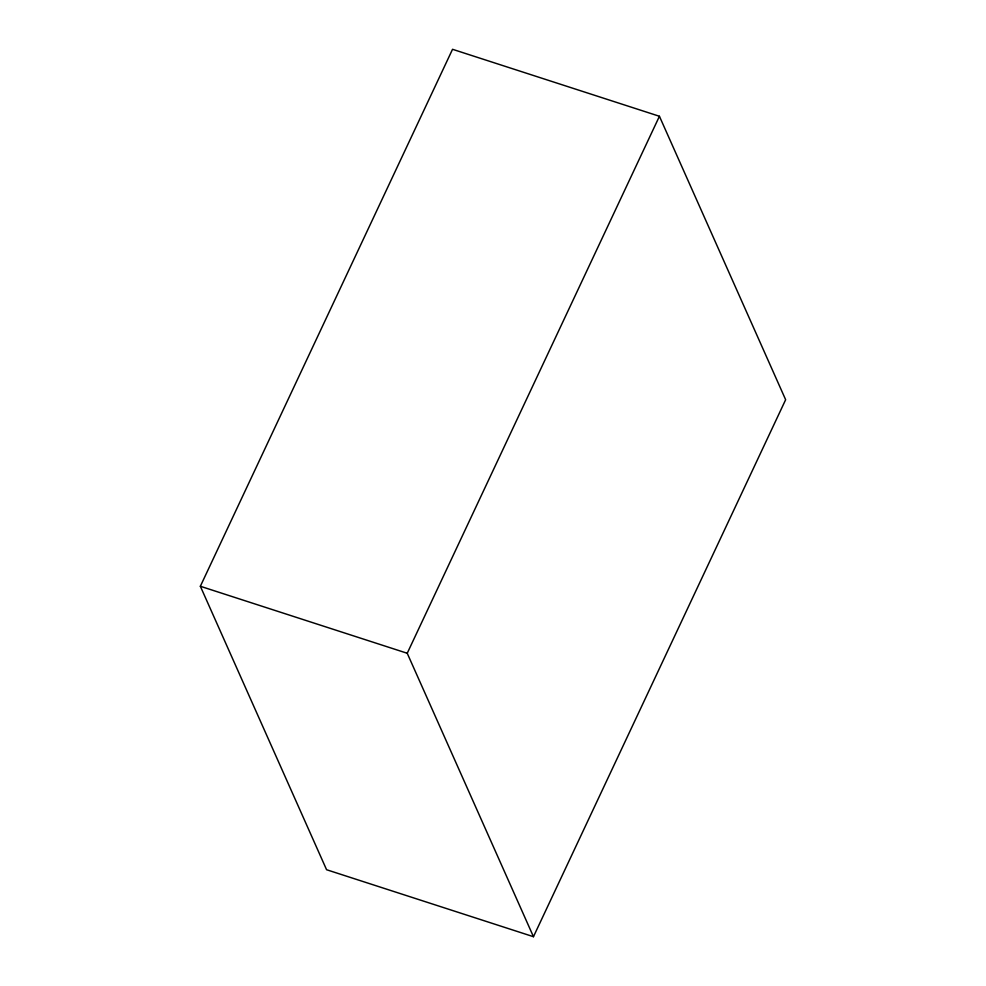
<?xml version="1.0" encoding="UTF-8"?>
<svg xmlns="http://www.w3.org/2000/svg" width="986" height="986" viewBox="0 0 986 986"><rect width="100%" height="100%" fill="white"/><g stroke="black" fill="none" stroke-linecap="round" stroke-linejoin="round"><path stroke-width="1.48" d="M200.355 586.276L452.537 49.3L659.424 116.274L785.645 399.724L533.463 936.7L326.576 869.726L200.355 586.276L407.23 653.262L533.463 936.7M407.23 653.262L659.424 116.274"/></g></svg>
